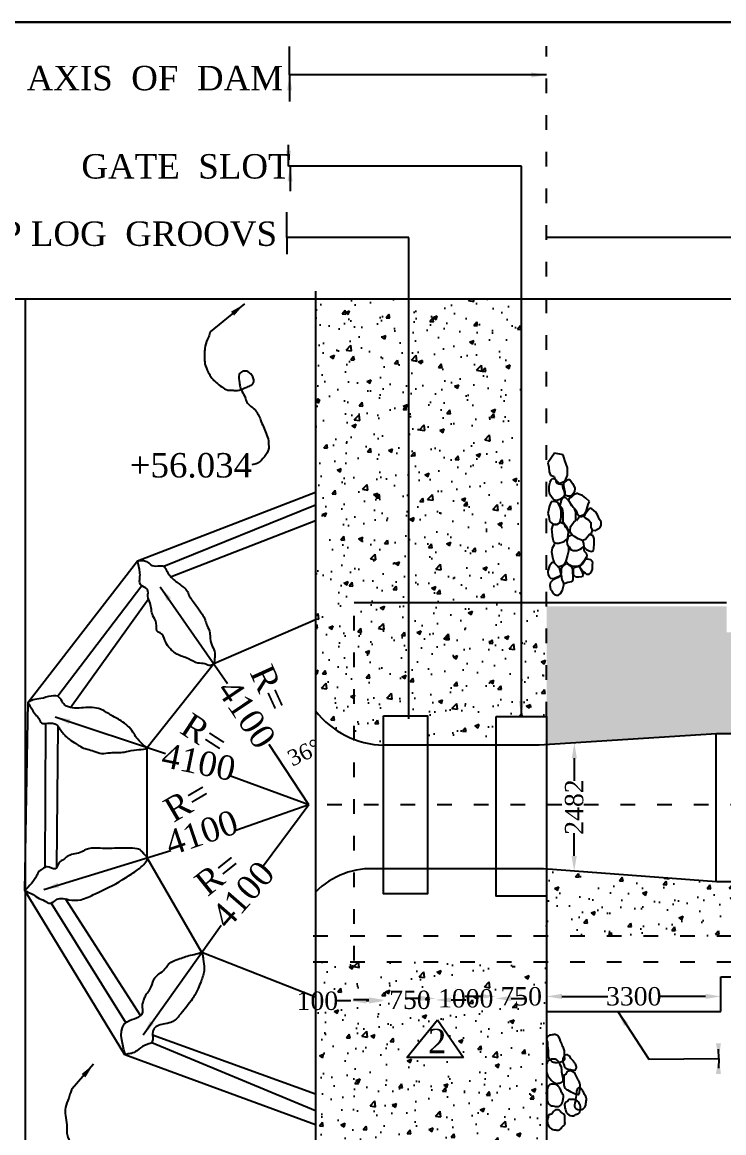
# Model space of a CAD drawing. Header units: millimetres. Extents: x 1776 to 105812, y -926 to 60429.
# Drawn here: x 52245 to 63722, y 42253 to 60429 of the extents above; entities that cross this region are included whole.
import ezdxf

# ---------------------------------------------------------------- set-up
doc = ezdxf.new("R2010")
doc.units = ezdxf.units.MM
doc.header["$MEASUREMENT"] = 0
doc.header["$PDMODE"] = 66
doc.header["$PDSIZE"] = 170
doc.linetypes.add('ACAD_ISO03W100', pattern=[30, 12, -18])
for name, color, linetype in [('DIM', 5, 'Continuous'), ('DOT LINE', 3, 'ACAD_ISO03W100'), ('DWG. LINE', 1, 'Continuous'), ('HATCH', 2, 'Continuous'), ('TEXT', 7, 'Continuous')]:
    doc.layers.add(name, color=color, linetype=linetype)
doc.layers.add('TITLE', color=7, linetype='Continuous', lineweight=30)
doc.styles.get("Standard").update_dxf_attribs({"font": 'times.ttf', "height": 300})
doc.dimstyles.get("Standard").update_dxf_attribs({"dimtxt": 300, "dimasz": 250, "dimexe": 0.18, "dimexo": 0.0625, "dimgap": 0.09, "dimtad": 0, "dimtih": 1, "dimtoh": 1, "dimdec": 1, "dimzin": 0, "dimdsep": 46, "dimtxsty": 'Standard', "dimcen": 0.09, "dimse1": 1, "dimse2": 1, "dimclrd": 5, "dimclre": 5, "dimclrt": 4, "dimadec": 0, "dimazin": 0, "dimtfac": 1, "dimtdec": 1, "dimtofl": 0, "dimtmove": 0, "dimatfit": 3, "dimfxl": 0, "dimtolj": 1, "dimtzin": 0, "dimarcsym": 0})
pattern_1 = [(50, (0, 0), (717.2602, -62.752), [75, -825]), (355, (0, 0), (-138.7513, 752.192), [60, -660]), (100.4514, (59.8, -5.2), (578.5094, 689.4395), [63.74, -701.142]), (46.1842, (0, 200), (1067.241, -165.519), [112.5, -1237.5]), (96.6356, (88.9, 186.2), (934.663, 974.118), [95.61, -1051.713]), (351.1842, (0, 200), (934.662, 974.119), [90, -990]), (21, (100, 150), (596.907, -402.619), [75, -825]), (326, (100, 150), (243.3153, 725.15), [60, -660]), (71.4514, (149.74, 116.45), (840.2226, 322.5305), [63.74, -701.142]), (37.5, (0, 0), (12.15986, 332.89385), [0, -652, 0, -670, 0, -662.5]), (7.5, (0, 0), (263.0695, 394.4117), [0, -382, 0, -637, 0, -252.5]), (327.5, (-223, 0), (533.8224, -22.5549), [0, -250, 0, -780, 0, -1035]), (317.5, (-323, 0), (583.1862, 100.105), [0, -325, 0, -518, 0, -735])]

# ---------------------------------------------------------------- blocks, each defined once
blk = doc.blocks.new('*D49')
at = {"layer": 'Defpoints', "color": 0}
for p in [(60824, 44485), (60824, 44485), (63675, 44485)]:
    blk.add_point(p, dxfattribs=at)
at = {"layer": 'DIM', "color": 5, "lineweight": -2}
for p, q in [((61074, 44485), (61823, 44485)), ((63425, 44485), (62675, 44485))]:
    blk.add_line(p, q, dxfattribs=at)
at = {"layer": 'DIM', "color": 5}
for points in [[(61074, 44527), (61074, 44443), (60824, 44485)], [(63425, 44527), (63425, 44443), (63675, 44485)]]:
    blk.add_solid(points, dxfattribs=at)
at = {"layer": 'DIM', "color": 4, "insert": (62249, 44485), "char_height": 300, "attachment_point": 5}
blk.add_mtext('\\A1;3300', dxfattribs=at)
blk = doc.blocks.new('*D50')
at = {"layer": 'Defpoints', "color": 0}
for p in [(59992, 44485), (59992, 44485), (60824, 44485)]:
    blk.add_point(p, dxfattribs=at)
at = {"layer": 'DIM', "color": 5, "lineweight": -2}
for p, q in [((59742, 44485), (59492, 44485)), ((61074, 44485), (61324, 44485))]:
    blk.add_line(p, q, dxfattribs=at)
at = {"layer": 'DIM', "color": 5}
for points in [[(59742, 44526), (59742, 44443), (59992, 44485)], [(61074, 44526), (61074, 44443), (60824, 44485)]]:
    blk.add_solid(points, dxfattribs=at)
at = {"layer": 'DIM', "color": 4, "insert": (60408, 44485), "char_height": 300, "attachment_point": 5}
blk.add_mtext('\\A1;750', dxfattribs=at)
blk = doc.blocks.new('*D51')
at = {"layer": 'Defpoints', "color": 0}
for p in [(59010, 44485), (59010, 44452), (59992, 44485)]:
    blk.add_point(p, dxfattribs=at)
at = {"layer": 'DIM', "color": 5, "lineweight": -2}
for p, q in [((58760, 44452), (58510, 44452)), ((60242, 44452), (60492, 44452))]:
    blk.add_line(p, q, dxfattribs=at)
at = {"layer": 'DIM', "color": 5}
for points in [[(58760, 44493), (58760, 44410), (59010, 44452)], [(60242, 44493), (60242, 44410), (59992, 44452)]]:
    blk.add_solid(points, dxfattribs=at)
at = {"layer": 'DIM', "color": 4, "insert": (59501, 44452), "char_height": 300, "attachment_point": 5}
blk.add_mtext('\\A1;1000', dxfattribs=at)
blk = doc.blocks.new('*D52')
at = {"layer": 'Defpoints', "color": 0}
for p in [(58167, 44452), (58167, 44427), (59010, 44452)]:
    blk.add_point(p, dxfattribs=at)
at = {"layer": 'DIM', "color": 5, "lineweight": -2}
for p, q in [((57917, 44427), (57667, 44427)), ((59260, 44427), (59510, 44427))]:
    blk.add_line(p, q, dxfattribs=at)
at = {"layer": 'DIM', "color": 5}
for points in [[(57917, 44469), (57917, 44386), (58167, 44427)], [(59260, 44469), (59260, 44386), (59010, 44427)]]:
    blk.add_solid(points, dxfattribs=at)
at = {"layer": 'DIM', "color": 4, "insert": (58588, 44427), "char_height": 300, "attachment_point": 5}
blk.add_mtext('\\A1;750', dxfattribs=at)
blk = doc.blocks.new('*D53')
at = {"layer": 'Defpoints', "color": 0}
for p in [(57623, 44427), (57623, 44411), (58167, 44427)]:
    blk.add_point(p, dxfattribs=at)
at = {"layer": 'DIM', "color": 5, "lineweight": -2}
for p, q in [((57623, 44411), (57373, 44411)), ((57917, 44411), (57873, 44411))]:
    blk.add_line(p, q, dxfattribs=at)
at = {"layer": 'DIM', "color": 5}
for points in [[(57873, 44453), (57873, 44369), (57623, 44411)], [(57917, 44453), (57917, 44369), (58167, 44411)]]:
    blk.add_solid(points, dxfattribs=at)
at = {"layer": 'DIM', "color": 4, "insert": (57074, 44411), "char_height": 300, "attachment_point": 5}
blk.add_mtext('\\A1;100', dxfattribs=at)
blk = doc.blocks.new('*D67')
at = {"layer": 'Defpoints', "color": 0}
for p in [(61278, 48633), (61275, 46534), (61275, 46534)]:
    blk.add_point(p, dxfattribs=at)
at = {"layer": 'DIM', "color": 5, "lineweight": -2}
for p, q in [((61277, 48383), (61277, 48013)), ((61275, 46784), (61276, 47155))]:
    blk.add_line(p, q, dxfattribs=at)
at = {"layer": 'DIM', "color": 5}
for points in [[(61236, 48384), (61319, 48383), (61278, 48633)], [(61233, 46784), (61317, 46784), (61275, 46534)]]:
    blk.add_solid(points, dxfattribs=at)
at = {"layer": 'DIM', "color": 4, "insert": (61276, 47584), "char_height": 300, "attachment_point": 5, "rotation": 90}
blk.add_mtext('\\A1;2482', dxfattribs=at)

msp = doc.modelspace()

# ---------------------------------------------------------------- hatches: boundary and pattern name
at = {"layer": 'HATCH'}
h = msp.add_hatch(dxfattribs=at)
h.set_pattern_fill('AR-CONC', color=256, scale=100, style=0)
h.set_pattern_definition(pattern_1)
h.paths.add_polyline_path([(58571, 55893.44), (57040.64, 55893.44), (57040.64, 49161.25, 0.13735752), (57673.77, 48692.15), (57673.77, 50866.82), (58571, 50866.82)])
h = msp.add_hatch(dxfattribs=at)
h.set_pattern_fill('AR-CONC', color=256, scale=100, style=0)
h.set_pattern_definition(pattern_1)
h.paths.add_polyline_path([(60411.56, 55893.44), (58571, 55893.44), (58571, 50866.82), (60411.56, 50866.82)])
h = msp.add_hatch(dxfattribs=at)
h.set_pattern_fill('AR-CONC', color=256, scale=100, style=0)
h.set_pattern_definition(pattern_1)
h.paths.add_polyline_path([(58571, 50866.82), (57673.77, 50866.82), (57673.77, 48692.15, 0.08508616), (58158.17, 48596.53), (58158.17, 49079.66), (58571, 49079.66)])
h = msp.add_hatch(dxfattribs=at)
h.set_pattern_fill('AR-CONC', color=256, scale=100, style=0)
h.set_pattern_definition(pattern_1)
h.paths.add_polyline_path([(60823.89, 50866.82), (60812.55, 50866.82), (58571, 50866.82), (58571, 49079.66), (58874.68, 49079.66), (58874.68, 48596.53), (59999.24, 48596.53), (59999.24, 49067.24), (60823.89, 49067.24)])
h = msp.add_hatch(dxfattribs=at)
h.set_pattern_fill('AR-CONC', color=256, scale=100, style=0)
h.set_pattern_definition(pattern_1)
h.paths.add_polyline_path([(80202.07, 50443.8), (75081.64, 50443.8), (63768.82, 50443.8), (63768.82, 50866.82), (60823.89, 50866.82), (60823.89, 49067.24), (60823.89, 48604.3), (63604.13, 48783.1), (80202.07, 48783.1)])
h = msp.add_hatch(dxfattribs=at)
h.set_pattern_fill('AR-CONC', color=256, scale=100, style=0)
h.set_pattern_definition(pattern_1)
h.paths.add_polyline_path([(70755.2, 46358.16), (63591.24, 46358.16), (63591.24, 46359.05), (60823.89, 46568.19), (60823.89, 46126.67), (60823.89, 45474.99), (70755.2, 45474.99)])
h = msp.add_hatch(dxfattribs=at)
h.set_pattern_fill('AR-CONC', color=256, scale=100, style=0)
h.set_pattern_definition(pattern_1)
h.paths.add_polyline_path([(60823.89, 44235.42), (60823.89, 45051.55), (57040.64, 45051.55), (57040.64, 41338.42), (60823.89, 41338.42)])
h.paths.add_polyline_path([(58537.91, 43485.73), (59040.43, 44099.11), (59464.32, 43485.73)], flags=16)
h.paths.add_polyline_path([(60016.83, 44712.81), (60799.05, 44712.81), (60799.05, 44256.75), (60016.83, 44256.75)], flags=24)
h.paths.add_polyline_path([(58963.38, 44679.8), (60038.47, 44679.8), (60038.47, 44223.75), (58963.38, 44223.75)], flags=24)
h.paths.add_polyline_path([(58197.22, 44655.5), (58979.44, 44655.5), (58979.44, 44199.45), (58197.22, 44199.45)], flags=24)
h.paths.add_polyline_path([(56700.67, 44638.62), (57447.42, 44638.62), (57447.42, 44183.43), (56700.67, 44183.43)], flags=9)
h.paths.add_polyline_path([(58782.59, 43454.94), (59277.47, 43454.94), (59277.47, 44053.64), (58782.59, 44053.64)], flags=24)

# ---------------------------------------------------------------- linework, layer by layer
at = {"layer": 'DIM'}
for p, q in [((56576.72, 56906.56), (56576.72, 57318.49)), ((58571, 56906.56), (56576.72, 56906.56)), ((56576.72, 56906.56), (56576.72, 56634.4)), ((58571, 49026.31), (58571, 56906.56))]:
    msp.add_line(p, q, dxfattribs=at)
msp.add_lwpolyline([(56619.51, 59566.12), (56619.51, 60029.19)], dxfattribs=at)
for points in [[(55320.65, 55360.4), (55298.42, 55285.7), (55275.58, 55238.86), (55232.3, 55090.61), (55228.7, 55005.34), (55228.7, 54903.26), (55234.71, 54839.61), (55290, 54700.88), (55327.26, 54633.63), (55370.53, 54579.59), (55418.6, 54532.75), (55508.74, 54460.69), (55609.69, 54407.85), (55680.6, 54405.45), (55743.1, 54400.64), (55845.26, 54425.86), (55924.58, 54458.29), (55999.09, 54491.92), (56031.54, 54530.35), (56031.54, 54592.8), (55995.49, 54657.65), (55940.2, 54708.09), (55854.87, 54715.29), (55795.98, 54664.85), (55799.59, 54526.74), (55810.4, 54459.49), (55840.67, 54390.3), (55889.94, 54288.21), (55918.79, 54211.35), (56053.69, 54083.46), (56145.03, 53918.93), (56236.65, 53695.82), (56273.91, 53578.13), (56276.32, 53516.88), (56276.32, 53440.02), (56249.87, 53379.97), (56157.22, 53259.27), (56097.13, 53211.23), (55999.78, 53186.01)], [(53060.37, 42972.65), (53033.41, 42907.37), (53008.24, 42821.87), (52952.71, 42664.69), (52952.71, 42535.5), (52975.07, 42385.65), (52977.42, 42312.84), (52979.77, 42222.41), (53045.15, 42072.98), (53108.33, 41955.73), (53273.82, 41787.36), (53352.04, 41754.29), (53427.26, 41676.12), (53608.19, 41590.87), (53713.5, 41545.77), (53875.97, 41464.59), (53969.25, 41422.5), (54113.67, 41383.42), (54218.97, 41353.35), (54327.29, 41308.25), (54423.57, 41287.21), (54583.04, 41251.13), (54673.3, 41224.07), (54832.77, 41197.01), (54932.06, 41197.01), (54995.24, 41233.09), (55043.38, 41266.16), (55049.4, 41293.22), (55055.42, 41359.36), (55037.37, 41416.49), (54998.25, 41425.51), (54932.06, 41422.5), (54886.93, 41404.46), (54862.86, 41368.38), (54874.89, 41269.17), (54907.99, 41227.08), (54947.1, 41194), (54972.57, 41207.92), (55053.81, 41150.8), (55171.15, 41069.62), (55264.43, 41060.6), (55360.71, 41054.59), (55532.21, 41045.57), (55697.69, 41003.48), (55775.92, 40982.43), (55896.27, 40949.36), (56064.77, 40898.25), (56170.07, 40838.12), (56248.3, 40741.91), (56284.41, 40690.8), (56287.42, 40630.67), (56233.26, 40582.56), (56206.18, 40552.5), (56152.02, 40543.48), (56091.84, 40531.45), (56028.66, 40531.45)]]:
    msp.add_spline(points, degree=3, dxfattribs=at)
at = {"layer": 'DOT LINE', "ltscale": 20}
for p, q in [((57673.77, 45073.99), (57673.77, 50866.82)), ((68873.93, 47621.44), (56933.31, 47621.44)), ((57007.63, 45474.99), (80202.07, 45474.99)), ((57007.63, 45051.55), (80202.07, 45051.55))]:
    msp.add_line(p, q, dxfattribs=at)
msp.add_lwpolyline([(60823.89, 49067.24), (60823.89, 60036.76)], dxfattribs=at)
at = {"layer": 'DWG. LINE'}
for p, q in [((80211.62, 56904.81), (60823.89, 56904.81)), ((57040.64, 56024.34), (57040.64, 14058.63)), ((80211.62, 55893.44), (47630.17, 55893.44)), ((52298.14, 14195.74), (52298.14, 55893.44)), ((54132.6, 51615.85), (57040.64, 52736.33)), ((57040.64, 52524.44), (54563.77, 51519.49)), ((54672.84, 51354.33), (57040.64, 52274.45)), ((52342.12, 49301.27), (54132.6, 51615.85)), ((54204.45, 51203.97), (52825.58, 49397.41)), ((53037.88, 49211.07), (54310.66, 50993.26)), ((57676.32, 50931.31), (60815.1, 50931.31)), ((60812.55, 50931.31), (63768.82, 50931.31)), ((55377.95, 49931.78), (57040.64, 50653.93)), ((54289.08, 48559.09), (55377.95, 49931.78)), ((52285.67, 46219.86), (52342.12, 49301.27)), ((52625.88, 48950.06), (52613.56, 46595.8)), ((52812.97, 46602.51), (52835.09, 48901.72)), ((63604.13, 48783.1), (60703.1, 48596.53)), ((63591.24, 48782.27), (63591.24, 46359.05)), ((80202.07, 48783.1), (63604.13, 48783.1)), ((54290.08, 46753.86), (54289.08, 48559.09)), ((56933.31, 47621.44), (56286.3, 48610.05)), ((60703.1, 48596.53), (58158.17, 48596.53)), ((56933.31, 47621.44), (55625.23, 48097.76)), ((56933.31, 47621.44), (55739.91, 47201.26)), ((56933.31, 47621.44), (56191.86, 46621.57)), ((55181.31, 45202.15), (54290.08, 46753.86)), ((60771.52, 46572.15), (58058.71, 46572.15)), ((63603.14, 46358.16), (60771.52, 46572.15)), ((80202.07, 46358.16), (63603.14, 46358.16)), ((53926.11, 43531.4), (52285.67, 46219.86)), ((52719.11, 46012.37), (53940.84, 44054.05)), ((54181.9, 44171.51), (52950.89, 46079.97)), ((60823.89, 46126.67), (60823.89, 44235.42)), ((57040.64, 44470.23), (55181.31, 45202.15)), ((63674.53, 44235.42), (63674.53, 44807.99)), ((63674.53, 44807.99), (80202.07, 44807.99)), ((60823.89, 44235.42), (63674.53, 44235.42)), ((60823.89, 44235.42), (60823.89, 13755.58)), ((58537.91, 43485.73), (59040.43, 44099.11)), ((59040.43, 44099.11), (59464.32, 43485.73)), ((57040.64, 42886.69), (54378.66, 43849.62)), ((54363.46, 43731.53), (57040.64, 42618.08)), ((57040.64, 42384.68), (53926.11, 43531.4)), ((59464.32, 43485.73), (58537.91, 43485.73))]:
    msp.add_line(p, q, dxfattribs=at)
for points in [[(58158.17, 49079.66), (58874.68, 49079.66), (58874.68, 46162.71), (58158.17, 46162.71)], [(59999.24, 49067.24), (60823.89, 49067.24), (60823.89, 46126.67), (59999.24, 46126.67)]]:
    msp.add_lwpolyline(points, close=True, dxfattribs=at)
for centre, radius, start, end in [((58194.89, 50057.3), 1461.23, 217.822215, 268.55993), ((57964.3, 45268.57), 1306.99, 85.857842, 134.967686)]:
    msp.add_arc(centre, radius, start, end, dxfattribs=at)
for points in [[(54132.6, 51615.85), (54170.49, 51426.56), (54170.49, 51337.47), (54178.13, 51228), (54262.2, 51172), (54292.77, 51143.99), (54302.96, 51034.53), (54336.08, 50919.98), (54384.67, 50715.16), (54438.17, 50592.97), (54468.74, 50445.32), (54501.86, 50435.14), (54580.83, 50312.95), (54639.43, 50206.03), (54776.99, 50086.38), (54962.97, 50010.01), (55118.02, 49939.84), (55234.03, 49925.58), (55326.84, 49900.61), (55377.95, 49931.78), (55392.87, 50011.18), (55394.66, 50103.92), (55355.39, 50219.84), (55319.7, 50342.9), (55314.34, 50435.64), (55271.32, 50550.78), (55237.41, 50645.3), (55214.21, 50697.02), (55160.67, 50780.84), (55117.83, 50845.05), (54996.47, 51009.12), (54978.39, 51038.88), (54935.56, 51135.19), (54873.09, 51190.47), (54796.35, 51249.33), (54724.96, 51304.61), (54680.34, 51345.63), (54653.57, 51379.52), (54603.59, 51457.99), (54580.39, 51500.79), (54548.27, 51529.33), (54500.08, 51532.89), (54371.57, 51538.24), (54294.83, 51591.75), (54227.01, 51616.71), (54178.82, 51616.71), (54132.6, 51615.85)], [(52342.12, 49301.27), (52421.98, 49337.84), (52550.4, 49359.53), (52852.48, 49379.42), (52912.17, 49287.23), (52970.05, 49236.62), (53250.42, 49209.51), (53524.56, 49186.06), (53685.54, 49095.68), (53862.81, 48994.46), (54056.47, 48811.37), (54116.16, 48717.38), (54202.98, 48623.39), (54231.92, 48594.47), (54289.08, 48559.09), (54074.56, 48516.75), (53915.38, 48484.22), (53687.46, 48473.37), (53544.57, 48462.53), (53417.95, 48500.48), (53199.08, 48572.78), (53126.73, 48621.59), (53010.96, 48695.69), (52945.84, 48757.15), (52896.28, 48811.85), (52856.49, 48869.69), (52820.31, 48918.5), (52764.24, 48951.03), (52662.94, 48954.64), (52561.65, 48960.07), (52518.24, 49032.37), (52467.59, 49093.82), (52378.96, 49223.96), (52357.25, 49260.11), (52342.12, 49301.27)], [(52285.67, 46219.86), (52480.89, 46460.77), (52510.22, 46516.46), (52577.68, 46572.15), (52651.01, 46607.32), (52785.94, 46572.15), (52850.47, 46674.73), (52920.86, 46727.49), (52982.46, 46774.38), (53076.32, 46815.42), (53193.65, 46838.87), (53290.45, 46888.69), (53375.51, 46909.21), (53522.17, 46909.21), (53830.15, 46909.21), (53976.81, 46909.21), (54126.4, 46900.42), (54211.46, 46850.59), (54240.8, 46812.49), (54290.08, 46753.86), (54252.53, 46665.94), (54085.34, 46525.25), (53882.95, 46390.42), (53440.04, 46164.74), (53202.45, 46068.02), (53008.86, 46068.02), (52885.67, 46088.53), (52835.8, 46082.67), (52771.27, 46041.64), (52700.88, 46009.4), (52609.95, 46050.43), (52492.62, 46103.19), (52401.69, 46164.74), (52354.76, 46182.32), (52285.67, 46219.86)], [(53933.09, 43528.83), (53963.7, 44070.32), (54216.99, 44225.56), (54212.02, 44326.23), (54241.75, 44439.48), (54267.76, 44506.32), (54321.64, 44576.87), (54381.36, 44717.28), (54416.66, 44787.84), (54485.4, 44852.82), (54574.58, 44928.94), (54621.03, 44990.2), (54706.5, 45058.9), (54825.41, 45105.31), (54916.45, 45136.87), (55152.41, 45198.14), (55181.31, 45202.15), (55198.86, 45151.73), (55208.15, 45088.6), (55217.44, 45010.63), (55221.16, 44928.94), (55170.99, 44732.14), (55122.68, 44615.17), (55027.93, 44442.51), (54840.37, 44202.12), (54708.45, 44074.02), (54580.25, 44035.03), (54398.09, 43952.69), (54379.51, 43900.7), (54381.37, 43798.59), (54363.46, 43731.53), (54301.47, 43702.05), (54247.59, 43683.48), (54119.21, 43595.38), (54033.74, 43552.68), (53961.28, 43541.54), (53926.11, 43531.4)]]:
    msp.add_spline(points, degree=3, dxfattribs=at)
at = {"layer": 'HATCH'}
for p, q in [((60952.37, 53375.99), (60843.6, 53217.25)), ((61092.86, 53348.78), (60952.37, 53375.99)), ((61120.06, 53258.07), (61092.86, 53348.78)), ((61165.37, 53135.61), (61120.06, 53258.07)), ((60843.6, 53217.25), (60861.73, 53149.22)), ((60861.73, 53149.22), (60866.26, 53067.58)), ((61165.37, 53017.69), (61165.37, 53135.61)), ((60863.54, 52837.72), (60881.01, 52898.9)), ((60866.26, 53067.58), (60888.92, 53017.69)), ((60881.01, 52898.9), (60899.57, 52939.32)), ((60888.92, 53017.69), (60947.84, 52995.02)), ((60899.57, 52939.32), (60922.5, 52960.08)), ((60922.5, 52960.08), (60950.88, 52953.52)), ((60947.84, 52995.02), (60952.37, 52967.81)), ((60950.88, 52953.52), (60970.77, 52945.49)), ((60952.37, 52967.81), (60980.36, 52933.86)), ((60970.77, 52945.49), (60974.9, 52913.1)), ((60974.9, 52913.1), (60995.64, 52886.88)), ((60980.36, 52933.86), (60988, 52916.38)), ((60988, 52916.38), (61033.95, 52881.63)), ((61033.95, 52881.63), (61129.12, 52922.45)), ((61103.72, 52886.88), (61123.37, 52902.17)), ((61123.37, 52902.17), (61151.76, 52921.84)), ((61129.12, 52922.45), (61165.37, 53017.69)), ((61151.76, 52921.84), (61176.87, 52943.69)), ((61176.87, 52943.69), (61201.98, 52943.69)), ((61201.98, 52943.69), (61247.83, 52880.32)), ((60864.64, 52763.42), (60863.54, 52837.72)), ((60869, 52719.72), (60864.64, 52763.42)), ((60894.11, 52679.3), (60869, 52719.72)), ((60995.64, 52886.88), (61026.21, 52874.86)), ((61026.21, 52874.86), (61053.5, 52870.49)), ((61053.5, 52870.49), (61067.69, 52868.31)), ((61067.69, 52868.31), (61082.98, 52853.01)), ((61082.98, 52853.01), (61084.07, 52828.98)), ((61084.07, 52828.98), (61090.62, 52804.94)), ((61090.62, 52804.94), (61104.81, 52766.7)), ((61103.72, 52849.73), (61103.72, 52886.88)), ((61110.27, 52813.68), (61103.72, 52849.73)), ((61104.81, 52766.7), (61116.82, 52728.46)), ((61123.37, 52761.24), (61110.27, 52813.68)), ((61116.82, 52728.46), (61115.73, 52692.41)), ((61127.74, 52735.02), (61122.47, 52764.84)), ((61127.74, 52718.63), (61127.74, 52735.02)), ((61128.83, 52688.04), (61127.74, 52718.63)), ((61282.76, 52743.76), (61244.55, 52689.13)), ((61247.83, 52880.32), (61269.66, 52843.18)), ((61269.66, 52843.18), (61286.04, 52804.94)), ((61330.8, 52719.41), (61270.75, 52696.47)), ((61286.04, 52804.94), (61282.76, 52743.76)), ((61343.38, 52707.39), (61330.8, 52719.41)), ((60899.57, 52578.48), (60870.09, 52516.2)), ((60913.76, 52645.43), (60894.11, 52679.3)), ((60958.52, 52582.85), (60899.57, 52578.48)), ((60942.15, 52609.38), (60913.76, 52645.43)), ((60989.09, 52602.82), (60942.15, 52609.38)), ((61008.74, 52568.65), (60958.52, 52582.85)), ((61042.59, 52615.93), (60989.09, 52602.82)), ((61045.86, 52499.82), (61008.74, 52568.65)), ((61060.05, 52600.33), (61040.4, 52522.76)), ((61074.25, 52644.34), (61042.59, 52615.93)), ((61093.89, 52649.49), (61060.05, 52600.33)), ((61103.72, 52664), (61074.25, 52644.34)), ((61139.75, 52642.94), (61093.89, 52649.49)), ((61115.73, 52692.41), (61103.72, 52664)), ((61168.13, 52671.65), (61128.83, 52688.04)), ((61161.58, 52625.46), (61139.75, 52642.94)), ((61197.61, 52582.85), (61161.58, 52625.46)), ((61216.17, 52673.84), (61168.13, 52671.65)), ((61194.33, 52638.57), (61180.83, 52602.69)), ((61180.83, 52602.69), (61212.28, 52558.64)), ((61225.99, 52652.77), (61194.33, 52638.57)), ((61238, 52516.2), (61197.61, 52582.85)), ((61212.28, 52558.64), (61259.83, 52492.17)), ((61244.55, 52689.13), (61216.17, 52673.84)), ((61270.75, 52696.47), (61225.99, 52652.77)), ((61409.97, 52683.35), (61343.38, 52707.39)), ((61467.83, 52640.74), (61409.97, 52683.35)), ((61526.78, 52587.21), (61467.83, 52640.74)), ((61470.01, 52422.24), (61506.04, 52533.67)), ((61506.04, 52533.67), (61526.78, 52587.21)), ((60862.45, 52464.86), (60846.08, 52390.56)), ((60846.08, 52390.56), (60862.45, 52338.12)), ((60870.09, 52516.2), (60862.45, 52464.86)), ((61040.4, 52522.76), (61079.7, 52471.41)), ((61064.42, 52436.45), (61045.86, 52499.82)), ((61064.42, 52339.22), (61064.42, 52436.45)), ((61079.7, 52471.41), (61087.34, 52393.84)), ((61087.34, 52393.84), (61087.34, 52334.85)), ((61281.67, 52468.13), (61238, 52516.2)), ((61259.83, 52492.17), (61281.67, 52468.13)), ((61301.32, 52408.04), (61281.67, 52468.13)), ((61281.67, 52468.13), (61304.59, 52440.82)), ((61304.59, 52367.62), (61301.32, 52408.04)), ((61303.5, 52273.66), (61304.59, 52367.62)), ((61304.59, 52440.82), (61324.25, 52388.38)), ((61324.25, 52388.38), (61351.02, 52351.22)), ((61351.02, 52351.22), (61394.69, 52353.41)), ((61394.69, 52353.41), (61441.63, 52378.54)), ((61447.86, 52367.98), (61433.51, 52336.82)), ((61441.63, 52378.54), (61470.01, 52422.24)), ((61484.16, 52413.73), (61447.86, 52367.98)), ((61531.32, 52473.16), (61484.16, 52413.73)), ((61562.77, 52466.17), (61531.32, 52473.16)), ((61629.14, 52411.98), (61562.77, 52466.17)), ((61655.34, 52364.78), (61629.14, 52411.98)), ((61688.53, 52291.37), (61655.34, 52364.78)), ((60862.45, 52338.12), (60873.37, 52263.83)), ((60873.37, 52263.83), (60886.47, 52244.17)), ((60886.47, 52244.17), (60932.32, 52211.39)), ((60920.53, 52188.87), (60903.26, 52134.36)), ((60932.32, 52211.39), (60920.53, 52188.87)), ((60932.32, 52211.39), (60989.09, 52211.39)), ((60957.72, 52205.24), (60932.32, 52211.39)), ((60983.63, 52204.58), (60957.72, 52205.24)), ((61015.11, 52217.91), (60983.63, 52204.58)), ((60989.09, 52211.39), (61022.93, 52227.78)), ((61036.36, 52231.21), (61015.11, 52217.91)), ((61022.93, 52227.78), (61043.68, 52259.46)), ((61062.27, 52239.85), (61036.36, 52231.21)), ((61043.68, 52259.46), (61057.41, 52294.15)), ((61056.78, 52290.05), (61064.42, 52339.22)), ((61088.18, 52223.9), (61062.27, 52239.85)), ((61087.34, 52334.85), (61087.34, 52284.59)), ((61087.34, 52284.59), (61087.34, 52255.09)), ((61087.34, 52255.09), (61114.64, 52221.22)), ((61114.75, 52211.27), (61088.18, 52223.9)), ((61114.64, 52221.22), (61144.11, 52182.98)), ((61135.34, 52163.4), (61114.75, 52211.27)), ((61144.11, 52182.98), (61184.51, 52096.67)), ((61207.43, 52101.04), (61212.89, 52174.24)), ((61212.89, 52174.24), (61269.66, 52245.26)), ((61269.66, 52245.26), (61303.5, 52273.66)), ((61310.29, 52271.55), (61331.25, 52295.52)), ((61331.25, 52295.52), (61364.18, 52337.47)), ((61364.18, 52337.47), (61401.6, 52337.47)), ((61401.6, 52337.47), (61437.04, 52344.49)), ((61433.51, 52336.82), (61456.21, 52319.33)), ((61456.21, 52319.33), (61508.62, 52286.12)), ((61508.62, 52286.12), (61547.04, 52238.93)), ((61547.04, 52238.93), (61547.04, 52165.51)), ((61547.04, 52165.51), (61568.01, 52113.07)), ((61714.73, 52249.41), (61688.53, 52291.37)), ((61692.02, 52151.52), (61714.73, 52191.73)), ((61714.73, 52191.73), (61714.73, 52249.41)), ((60903.26, 52134.36), (60911.89, 52101.12)), ((60911.89, 52101.12), (60912.56, 52025.33)), ((60912.56, 52025.33), (60923.19, 51966.56)), ((61158.59, 52134.82), (61135.34, 52163.4)), ((61153.94, 51969.29), (61170.55, 51991.89)), ((61170.55, 51991.89), (61155.14, 51931.11)), ((61184.51, 52096.67), (61158.59, 52134.82)), ((61170.55, 51991.89), (61177.85, 52043.08)), ((61188.09, 52011.55), (61170.55, 51991.89)), ((61177.85, 52043.08), (61181.17, 52062.36)), ((61181.17, 52062.36), (61184.51, 52096.67)), ((61184.51, 52096.67), (61207.43, 52101.04)), ((61240.3, 52038.48), (61188.09, 52011.55)), ((61208.49, 52093.72), (61207.43, 52101.04)), ((61222.53, 52066.57), (61208.49, 52093.72)), ((61240.3, 52038.48), (61222.53, 52066.57)), ((61277.72, 52010.39), (61240.3, 52038.48)), ((61340.41, 51973.88), (61277.72, 52010.39)), ((61526.08, 52044.89), (61457.96, 51964.48)), ((61551.29, 52063.33), (61526.08, 52044.89)), ((61585.47, 52023.92), (61526.08, 52044.89)), ((61568.01, 52113.07), (61551.29, 52063.33)), ((61568.01, 52113.07), (61620.41, 52109.57)), ((61599.45, 51971.47), (61585.47, 52023.92)), ((61620.41, 52109.57), (61692.02, 52151.52)), ((60908.74, 51754.42), (60921.92, 51825.62)), ((60921.92, 51825.62), (60952.23, 51883.64)), ((60923.19, 51966.56), (60938.46, 51927.34)), ((60938.46, 51927.34), (60957.06, 51910.06)), ((60952.23, 51883.64), (60960.15, 51909.09)), ((60957.06, 51910.06), (60986.96, 51900.75)), ((60986.96, 51900.75), (61026.15, 51900.75)), ((61026.15, 51900.75), (61095.23, 51922.02)), ((61095.23, 51922.02), (61114.5, 51935.32)), ((61114.5, 51935.32), (61153.94, 51969.29)), ((61155.14, 51931.11), (61160.42, 51887.6)), ((61160.42, 51887.6), (61193.36, 51844.08)), ((61160.42, 51887.6), (61182.82, 51836.17)), ((61182.82, 51836.17), (61182.82, 51772.88)), ((61193.36, 51844.08), (61221.03, 51801.89)), ((61221.03, 51801.89), (61257.92, 51782.11)), ((61317.22, 51782.11), (61373.87, 51805.84)), ((61409.05, 51948.75), (61340.41, 51973.88)), ((61373.87, 51805.84), (61402.86, 51820.35)), ((61402.86, 51820.35), (61432.08, 51847.3)), ((61457.96, 51964.48), (61409.05, 51948.75)), ((61409.05, 51948.75), (61424.77, 51896.31)), ((61424.77, 51896.31), (61435.25, 51843.87)), ((61435.25, 51843.87), (61477.17, 51798.42)), ((61438, 51795.41), (61435.25, 51843.87)), ((61592.46, 51782.69), (61595.95, 51817.65)), ((61595.95, 51817.65), (61599.45, 51892.81)), ((61599.45, 51892.81), (61599.45, 51971.47)), ((60933.78, 51638.38), (60908.74, 51754.42)), ((60960.13, 51568.49), (60933.78, 51638.38)), ((61167, 51706.95), (61134.06, 51592.23)), ((61182.82, 51772.88), (61167, 51706.95)), ((61257.92, 51782.11), (61317.22, 51782.11)), ((61474.45, 51670.31), (61404.93, 51556.54)), ((61427.58, 51609.66), (61449.5, 51631.37)), ((61445.19, 51765.2), (61438, 51795.41)), ((61482.58, 51727.78), (61445.19, 51765.2)), ((61449.5, 51631.37), (61485.45, 51687.49)), ((61492.64, 51640), (61453.01, 51636.84)), ((61477.17, 51798.42), (61520.84, 51775.69)), ((61485.45, 51687.49), (61482.58, 51727.78)), ((61548.72, 51631.37), (61492.64, 51640)), ((61520.84, 51775.69), (61555.78, 51766.95)), ((61581.79, 51585.32), (61548.72, 51631.37)), ((61555.78, 51766.95), (61592.46, 51782.69)), ((60871.72, 51533.14), (60841.57, 51446.09)), ((60841.57, 51446.09), (60841.57, 51424.04)), ((60914.64, 51588.86), (60871.72, 51533.14)), ((60945.46, 51607.39), (60914.64, 51588.86)), ((61011.52, 51517.06), (60960.13, 51568.49)), ((61060.27, 51528.93), (61011.52, 51517.06)), ((61034.1, 51500.64), (61011.52, 51517.06)), ((61058.46, 51419.39), (61034.1, 51500.64)), ((61087.94, 51539.48), (61060.27, 51528.93)), ((61065.93, 51501.07), (61089.29, 51525.35)), ((61065.93, 51455.2), (61065.93, 51501.07)), ((61065.93, 51421.92), (61065.93, 51455.2)), ((61115.62, 51561.9), (61087.94, 51539.48)), ((61089.29, 51525.35), (61127.04, 51553.23)), ((61134.06, 51592.23), (61115.62, 51561.9)), ((61127.04, 51553.23), (61148.61, 51570.32)), ((61138.43, 51607.43), (61181.37, 51557.05)), ((61148.61, 51570.32), (61186.35, 51555.03)), ((61181.37, 51557.05), (61239.21, 51530.52)), ((61186.35, 51555.03), (61199.83, 51538.84)), ((61199.83, 51538.84), (61232.48, 51514.53)), ((61232.48, 51514.53), (61247.76, 51472.26)), ((61239.21, 51530.52), (61328.36, 51529.08)), ((61247.76, 51472.26), (61249.56, 51418.29)), ((61262.57, 51488.91), (61288.46, 51507.62)), ((61262.57, 51439.98), (61262.57, 51488.91)), ((61262.57, 51383.86), (61262.57, 51439.98)), ((61288.46, 51507.62), (61321.53, 51523.45)), ((61321.53, 51523.45), (61364.63, 51520.93)), ((61328.36, 51529.08), (61381.56, 51546.34)), ((61404.93, 51556.54), (61363.23, 51526.32)), ((61363.23, 51526.32), (61373.29, 51487.47)), ((61364.63, 51520.93), (61399.18, 51464.45)), ((61373.29, 51487.47), (61406.37, 51421.28)), ((61381.56, 51546.34), (61427.58, 51609.66)), ((61399.18, 51464.45), (61429.37, 51434.23)), ((61550.16, 51424.15), (61574.6, 51478.84)), ((61574.6, 51478.84), (61576.04, 51550.79)), ((61576.04, 51550.79), (61581.79, 51585.32)), ((60841.57, 51424.04), (60848.53, 51392.7)), ((60848.53, 51392.7), (60864.76, 51350.91)), ((60864.76, 51350.91), (60889.12, 51327.7)), ((60928.86, 51304.74), (60882.55, 51254.79)), ((60889.12, 51327.7), (60943.64, 51321.89)), ((60976.04, 51326.1), (60928.86, 51304.74)), ((60943.64, 51321.89), (60984.23, 51343.95)), ((61011.99, 51342.4), (60976.04, 51326.1)), ((60984.23, 51343.95), (61038.74, 51367.16)), ((61039.51, 51360.39), (61011.99, 51342.4)), ((61038.74, 51367.16), (61061.94, 51382.25)), ((61061.94, 51382.25), (61039.51, 51360.39)), ((61061.94, 51382.25), (61058.46, 51419.39)), ((61061.94, 51382.25), (61065.93, 51421.92)), ((61074.02, 51372.46), (61061.94, 51382.25)), ((61074.02, 51340.98), (61074.02, 51372.46)), ((61077.61, 51305), (61074.02, 51340.98)), ((61102.77, 51261.83), (61077.61, 51305)), ((61112.95, 51242.92), (61100.39, 51265.93)), ((61108.17, 51222.26), (61102.77, 51261.83)), ((61171.37, 51256.41), (61127.33, 51240.22)), ((61203.72, 51262.7), (61171.37, 51256.41)), ((61235.18, 51269), (61203.72, 51262.7)), ((61251.35, 51309.47), (61235.18, 51269)), ((61249.56, 51418.29), (61251.35, 51367.03)), ((61251.35, 51367.03), (61251.35, 51309.47)), ((61299.96, 51345.01), (61262.57, 51383.86)), ((61350.29, 51346.45), (61299.96, 51345.01)), ((61407.8, 51349.33), (61350.29, 51346.45)), ((61406.37, 51421.28), (61420.75, 51393.94)), ((61420.75, 51393.94), (61407.8, 51349.33)), ((61429.37, 51434.23), (61453.82, 51416.96)), ((61453.82, 51416.96), (61478.26, 51396.81)), ((61478.26, 51396.81), (61519.96, 51395.38)), ((61519.96, 51395.38), (61550.16, 51424.15)), ((60882.55, 51254.79), (60875.36, 51207.12)), ((60875.36, 51207.12), (60880.75, 51188.23)), ((60880.75, 51188.23), (60889.74, 51140.57)), ((60889.74, 51140.57), (60903.22, 51127.98)), ((60903.22, 51127.98), (60933.82, 51079.26)), ((60933.82, 51079.26), (60954.49, 51063.07)), ((61018.3, 51052.28), (61049.75, 51079.26)), ((61049.75, 51079.26), (61084.8, 51134.12)), ((61084.8, 51134.12), (61108.17, 51222.26)), ((61127.33, 51240.22), (61112.95, 51242.92)), ((60954.49, 51063.07), (60985.94, 51049.58)), ((60985.94, 51049.58), (61018.3, 51052.28))]:
    msp.add_line(p, q, dxfattribs=at)
for points in [[(60967.72, 43861.39), (60894.18, 43853.09), (60854.41, 43840.37), (60823.89, 43792.68), (60836.91, 43733.87), (60840.09, 43659.15), (60849.64, 43589.21), (60852.82, 43485.88), (60898.95, 43428.65), (60948.27, 43406.39), (61010.31, 43406.39), (61069.18, 43417.52), (61115.31, 43444.55), (61115.31, 43509.72), (61116.9, 43593.98), (61089.86, 43662.33), (61053.27, 43754.53), (60974.83, 43858.38), (60970.14, 43859.16)], [(61071.98, 43316.29), (61045.29, 43368.05), (61020.18, 43419.81), (60996.63, 43440.2), (60962.1, 43457.45), (60929.13, 43457.45), (60899.31, 43457.45), (60831.81, 43400.99), (60823.89, 43331.97), (60836.52, 43195.51), (60874.2, 43143.75), (60927.57, 43085.72), (60987.21, 43062.19), (61043.72, 43071.6), (61086.1, 43091.99), (61090.81, 43161.01), (61071.98, 43273.94), (61062.56, 43342.95), (61037.44, 43382.17)], [(61216.07, 43485.53), (61183.64, 43516.52), (61146.98, 43529.21), (61115.35, 43509.21), (61091.99, 43468.62), (61104.68, 43368.57), (61128.65, 43313.62), (61194.92, 43291.08), (61237.23, 43281.21), (61285.17, 43278.4), (61303.5, 43292.49), (61307.73, 43347.44), (61295.04, 43379.85), (61262.61, 43426.35), (61221.72, 43471.43), (61210.43, 43492.57), (61183.64, 43520.75)], [(61104.3, 43197.85), (61104.3, 43084.82), (61118.9, 42997.31), (61165.11, 42954.78), (61278.23, 42897.66), (61351.2, 42886.72), (61364.58, 42930.47), (61373.09, 43022.84), (61358.5, 43090.9), (61336.61, 43132.22), (61291.6, 43218.51), (61264.85, 43246.46), (61230.79, 43263.47), (61152.95, 43241.6), (61138.36, 43213.65), (61106.73, 43194.2)], [(61098.65, 42865.47), (61067.25, 42918.8), (61040.57, 42983.11), (61012.32, 43019.18), (60980.92, 43045.85), (60938.54, 43050.55), (60871.04, 43036.44), (60833.37, 42956.44), (60833.37, 42881.15), (60834.94, 42785.47), (60864.77, 42714.89), (60952.67, 42688.23), (61021.73, 42685.09), (61068.82, 42725.87), (61087.66, 42765.08), (61098.65, 42827.82), (61099.39, 42865.22)], [(61344.25, 42989.62), (61323.11, 42963.81), (61311.36, 42898.09), (61290.22, 42759.62), (61290.22, 42663.39), (61334.85, 42635.23), (61377.83, 42631.59), (61424.1, 42646.96), (61464.03, 42710.33), (61471.08, 42757.27), (61475.77, 42811.25), (61445.24, 42879.31), (61417.06, 42937.99), (61381.82, 42982.58), (61344.12, 42989.64)], [(61167.43, 42768.44), (61122.2, 42732.76), (61124.58, 42661.4), (61165.05, 42561.5), (61262.64, 42532.96), (61303.11, 42551.99), (61355.48, 42578.15), (61374.52, 42616.21), (61376.9, 42685.19), (61343.58, 42751.79), (61310.25, 42782.72), (61234.87, 42798.53), (61213.08, 42797.39), (61183.26, 42789.94), (61164.91, 42767.02)], [(61055.13, 42589.53), (61030.22, 42620.64), (60952.38, 42617.53), (60899.45, 42558.42), (60854.16, 42539.92), (60848.05, 42504.8), (60834.29, 42454.41), (60846.52, 42391.8), (60887.78, 42329.19), (60973.36, 42300.18), (61042.12, 42306.29), (61086.44, 42356.68), (61120.06, 42387.22), (61123.12, 42443.72), (61123.12, 42486.48), (61121.59, 42532.29), (61065.42, 42584), (61055.06, 42590.23)]]:
    msp.add_spline(points, degree=3, dxfattribs=at)
at = {"layer": 'TITLE'}
msp.add_line((1775.51, 60428.77), (105745.41, 60428.77), dxfattribs=at)

# ---------------------------------------------------------------- texts
at = {"layer": 'TEXT'}
for s, p in [('AXIS  OF  DAM', (52316.4, 59314.44)), ('GATE  SLOT', (53213.05, 57870.34)), ('STOP LOG  GROOVS', (50758.32, 56768.18)), ('+56.034', (54003.3, 52977.94)), ('2', (58882.37, 43554.72))]:
    msp.add_text(s, height=400, dxfattribs=at).set_placement(p)
for s, height, rotation, p in [('R=', 400, 294.488733, (55959.68, 49787.98)), ('4100', 400, 303.831713, (55415.15, 49502.41)), ('R=', 400, 327.061937, (54800.97, 48809.68)), ('4100', 400, 348.407708, (54501.18, 48247.22)), ('36%%D', 260, 25.035945, (56663.34, 48244.82)), ('R=', 400, 30.480005, (54719.19, 47322.25)), ('4100', 400, 18.768212, (54670.24, 46784.17)), ('R=', 400, 38.596655, (55276.22, 46107.28)), ('4100', 400, 48.821337, (55606.92, 45568.12))]:
    msp.add_text(s, height=height, rotation=rotation, dxfattribs=at).set_placement(p)

# ---------------------------------------------------------------- dimensions: what is measured, and where the dimension line sits
at = {"layer": 'DIM'}
dim = msp.add_aligned_dim(p1=(61277.68, 48633.48), p2=(61274.69, 46534.12), distance=0, text='2482', dimstyle='Standard', dxfattribs=at)
dim.commit()
dim.dimension.update_dxf_attribs({"geometry": '*D67', "text_midpoint": (61276.19, 47583.8), "text_rotation": 90})
for p1, p2, distance, text, picture, middle in [((58166.81, 44427.47), (57622.51, 44427.47), 16.45, '100', '*D53', (57074.04, 44411.03)), ((59009.85, 44451.77), (58166.81, 44451.77), 24.3, '750', '*D52', (58588.33, 44427.47)), ((59991.99, 44484.78), (59009.85, 44484.78), 33.01, '1000', '*D51', (59500.92, 44451.77)), ((60823.89, 44484.91), (59991.99, 44484.91), 0.12, '750', '*D50', (60407.94, 44484.78)), ((63674.53, 44484.91), (60823.89, 44484.91), 0, '3300', '*D49', (62249.21, 44484.91))]:
    dim = msp.add_aligned_dim(p1=p1, p2=p2, distance=distance, text=text, dimstyle='Standard', dxfattribs=at)
    dim.commit()
    dim.dimension.update_dxf_attribs({"geometry": picture, "text_midpoint": middle})

# ---------------------------------------------------------------- leaders
for points in [[(56619.51, 59566.12), (56619.51, 59132.67)], [(60823.89, 59566.12), (56619.51, 59566.12)], [(56601.82, 58074.52), (56601.82, 58423.95)], [(56627.4, 58074.52), (56627.4, 57663.68)], [(60411.56, 49067.24), (60411.56, 58074.52), (56601.82, 58074.52)], [(55879.23, 55817.15), (55320.65, 55360.4)], [(54503.98, 51187.18), (55603.46, 49607.86)], [(52784.51, 49060.24), (54589.31, 48459.08)], [(52598.52, 46233.76), (54675.48, 46872.35)], [(54223.3, 43854.54), (55498.47, 45648.29)], [(61986.42, 44235.42), (62494.6, 43459.17), (63640.88, 43467.02)], [(63640.88, 43467.02), (63636.96, 43620.01)], [(63640.88, 43467.02), (63636.96, 43310.11)], [(53412.44, 43375.68), (53060.37, 42972.65)]]:
    msp.add_leader(points, dimstyle='Standard', override={"dimgap": 0.09, "dimtad": 0}, dxfattribs=at)

doc.saveas('drawing.dxf')
